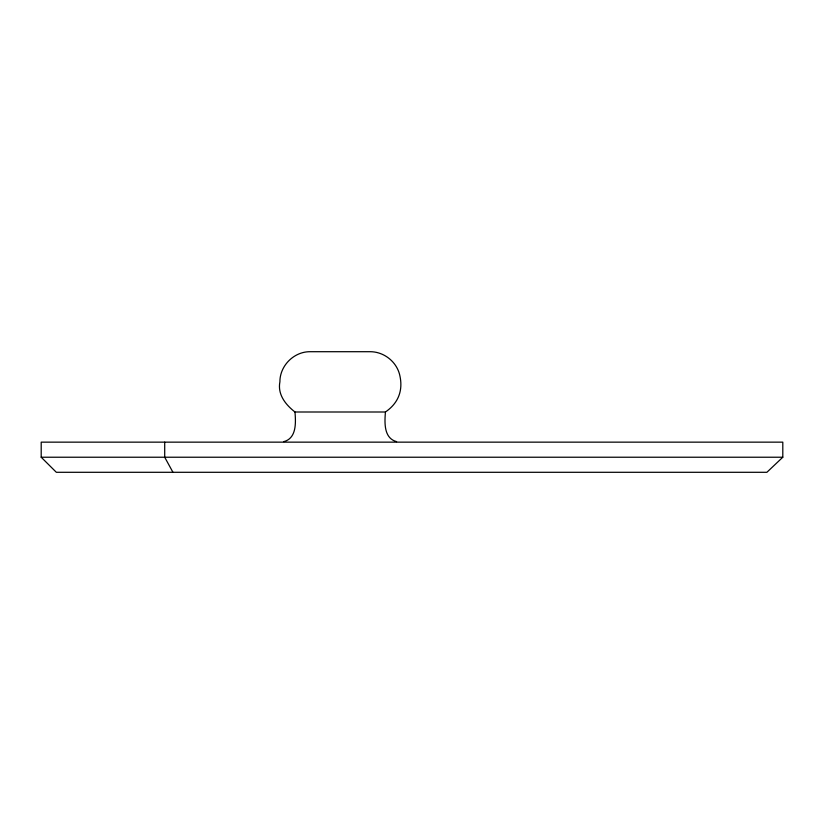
<?xml version="1.0" encoding="UTF-8"?>
<svg xmlns="http://www.w3.org/2000/svg" width="824" height="824" viewBox="0 0 824 824"><rect width="100%" height="100%" fill="white"/><g stroke="black" fill="none" stroke-linecap="round" stroke-linejoin="round"><path stroke-width="1.24" d="M41.2 457.227L41.2 442.148L782.8 442.148L782.8 457.227L766.886 472.296L56.341 472.296L41.2 457.227L782.8 457.227M385.426 412C398.878 402.802 403.482 389.587 399.475 374.044C395.953 361.19 383.685 351.776 370.357 351.704L310.051 351.704C293.921 351.601 279.81 365.712 279.903 381.852C277.41 394.48 285.598 404.708 294.982 412L385.426 412C384.602 422.393 383.613 438.255 396.602 441.633M283.806 441.633C296.794 438.255 295.816 422.393 294.982 412M172.947 472.296L164.707 457.227L164.707 442.148"/></g></svg>
